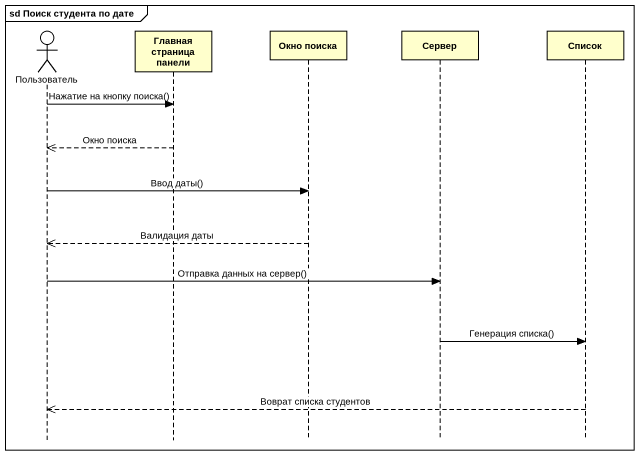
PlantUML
@startuml
mainframe sd Поиск студента по дате
hide footbox
actor Пользователь
participant "Главная страница панели" as Главная_страница_панели
participant "Окно поиска" as Окно_поиска
participant Сервер
participant Список

Пользователь -> Главная_страница_панели : Нажатие на кнопку поиска()
Главная_страница_панели -->> Пользователь : Окно поиска
Пользователь -> Окно_поиска : Ввод даты()
Окно_поиска -->> Пользователь : Валидация даты
Пользователь -> Сервер : Отправка данных на сервер()
Сервер -> Список : Генерация списка()
Список -->> Пользователь : Воврат списка студентов
@enduml
